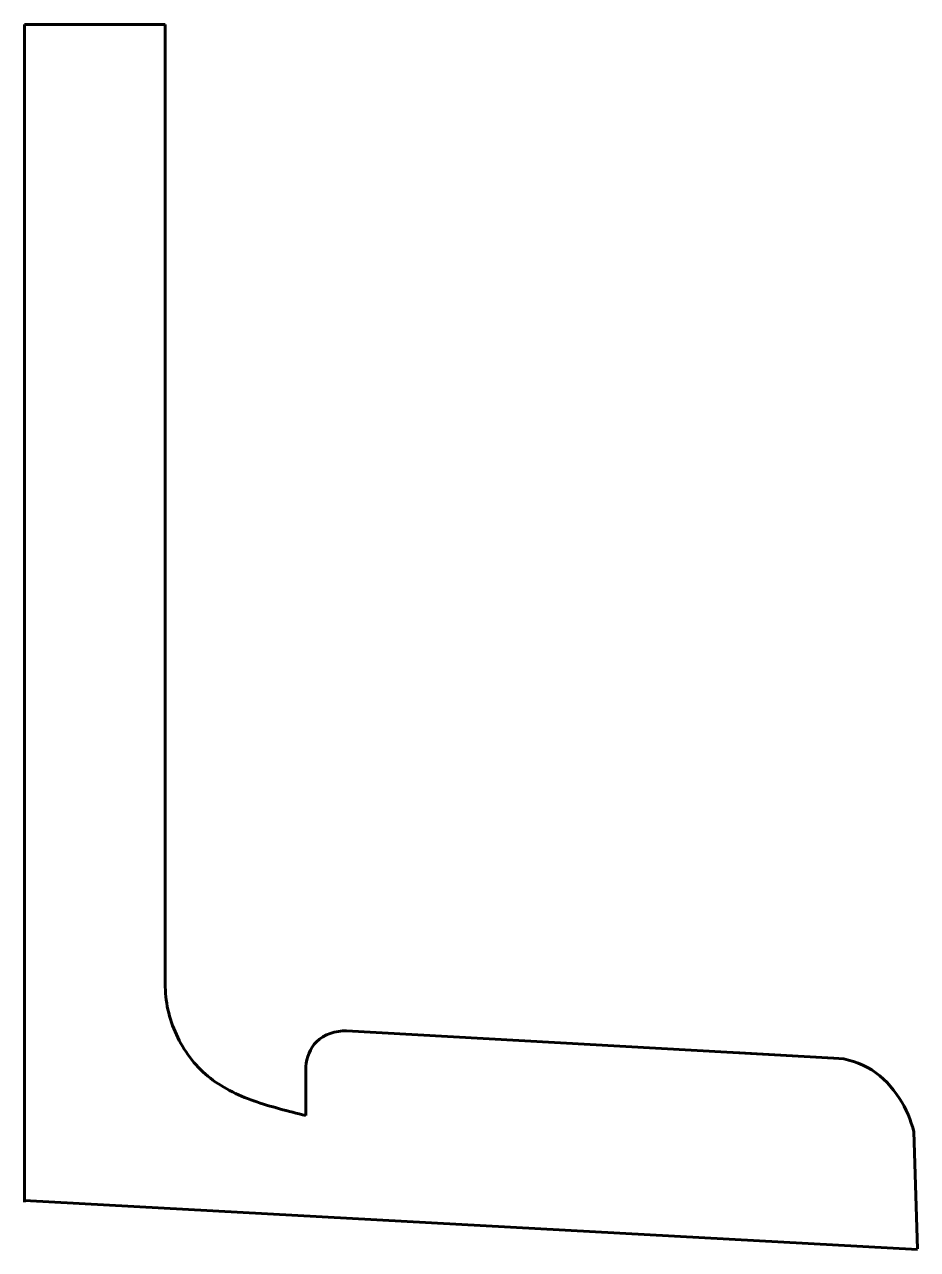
# Model space of a CAD drawing. Header units: millimetres. Extents: x -11 to 11, y 352.8 to 383.
import ezdxf

# ---------------------------------------------------------------- set-up
doc = ezdxf.new("R2010")
doc.units = ezdxf.units.MM
doc.linetypes.add('K5LT_BASIC', pattern=[0])

msp = doc.modelspace()

# ---------------------------------------------------------------- linework, layer by layer
at = {"color": 150, "linetype": 'K5LT_BASIC', "lineweight": 60, "true_color": 0x0080ff}
for p, q in [((-11.005, 356.97), (-11.005, 382.982)), ((-11.005, 382.982), (-7.537, 382.982)), ((-7.537, 382.982), (-7.537, 370.982)), ((6.476, 357.656), (8.937, 357.518)), ((10.916, 355.697), (11.005, 352.815)), ((11.005, 352.801), (-11.005, 354.005)), ((10.987, 353.403), (11, 353.403))]:
    msp.add_line(p, q, dxfattribs=at)
for points in [[(-7.537, 370.982), (-7.537, 359.35)], [(-3.067, 358.192), (8.941, 357.518)], [(8.937, 357.518), (8.941, 357.518)], [(-4.073, 356.101), (-4.073, 357.31)], [(-11.005, 353.969), (-11.005, 356.97)]]:
    msp.add_lwpolyline(points, dxfattribs=at)
for points, knots in [([(-7.537, 359.35), (-7.541, 358.922), (-7.345, 358.058), (-6.553, 356.987), (-5.349, 356.412), (-4.503, 356.212), (-4.073, 356.101)], [0, 0, 0, 0, 1.284797, 2.569593, 3.85439, 5.186413, 5.186413, 5.186413, 5.186413]), ([(-4.073, 357.31), (-4.046, 357.53), (-3.871, 358.041), (-3.331, 358.185), (-3.067, 358.192)], [0, 0, 0, 0, 0.664287, 1.455488, 1.455488, 1.455488, 1.455488]), ([(8.941, 357.518), (9.268, 357.512), (9.927, 357.294), (10.59, 356.575), (10.844, 355.989), (10.916, 355.697)], [0, 0, 0, 0, 0.979196, 1.958392, 2.858828, 2.858828, 2.858828, 2.858828])]:
    msp.add_open_spline(points, degree=3, knots=knots, dxfattribs=at)

doc.saveas('drawing.dxf')
